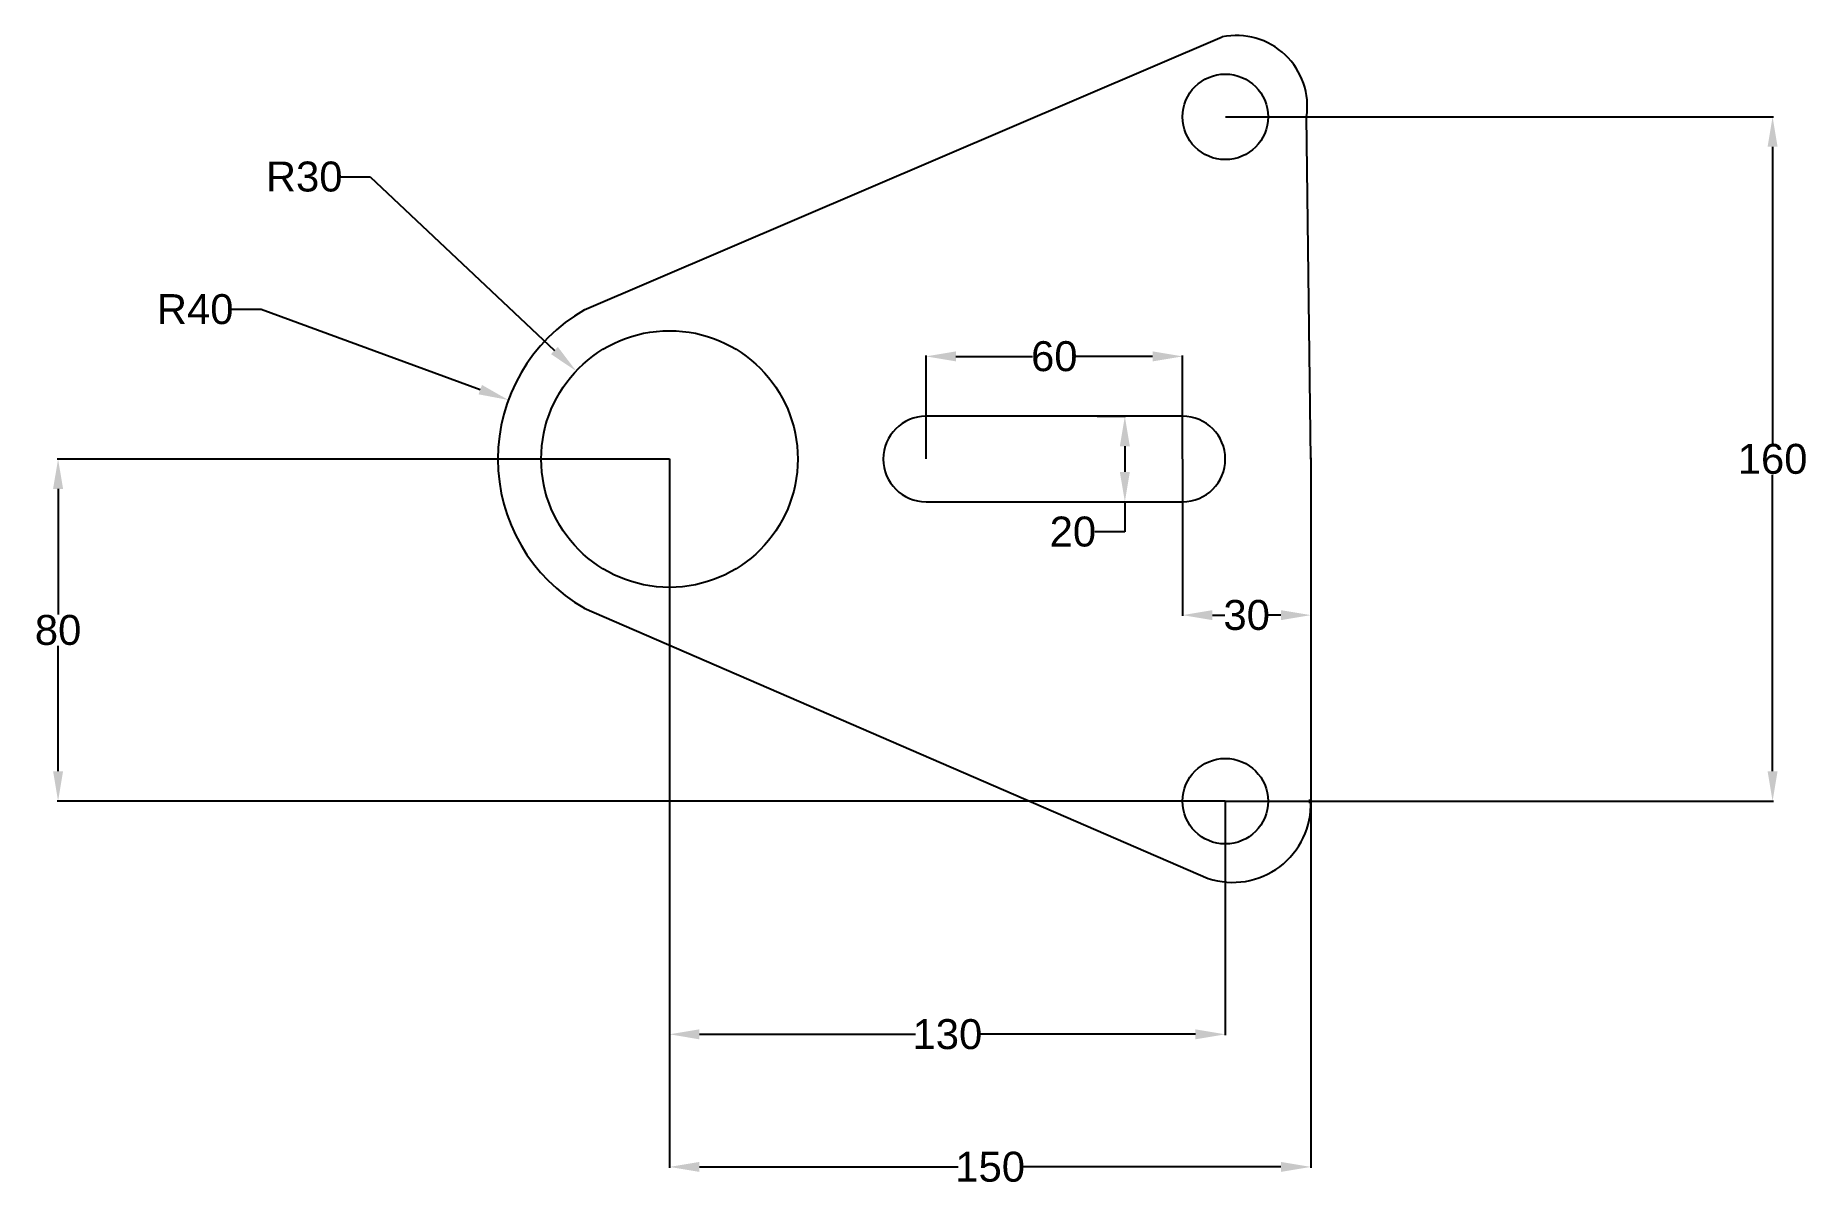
# Model space of a CAD drawing. Header units: inches. Extents: x 39 to 453, y 142 to 412.
import ezdxf

# ---------------------------------------------------------------- set-up
doc = ezdxf.new("R2010")
doc.units = ezdxf.units.IN
doc.header["$MEASUREMENT"] = 0
doc.styles.get("Standard").update_dxf_attribs({"font": 'arial.ttf'})
doc.dimstyles.get("Standard").update_dxf_attribs({"dimtxt": 7, "dimasz": 7, "dimexe": 0.18, "dimexo": 0.0625, "dimgap": 0.09, "dimtad": 0, "dimtih": 1, "dimtoh": 1, "dimdec": 0, "dimzin": 0, "dimdsep": 46, "dimtxsty": 'Standard', "dimcen": 0.09, "dimadec": 0, "dimazin": 0, "dimtfac": 1, "dimtdec": 0, "dimtofl": 0, "dimtmove": 0, "dimatfit": 3, "dimfxl": 1, "dimtolj": 1, "dimtzin": 0, "dimarcsym": 0})

# ---------------------------------------------------------------- blocks, each defined once
blk = doc.blocks.new('*D2')
at = {"color": 0, "lineweight": -2, "transparency": 16777216}
for p, q in [((187.5, 312.44), (187.5, 146.82)), ((337.5, 312.44), (337.5, 146.82)), ((194.5, 147), (255.02, 147)), ((330.5, 147), (269.98, 147))]:
    blk.add_line(p, q, dxfattribs=at)
at = {"color": 0, "transparency": 16777216}
for points in [[(194.5, 148.17), (194.5, 145.83), (187.5, 147)], [(330.5, 148.17), (330.5, 145.83), (337.5, 147)]]:
    blk.add_solid(points, dxfattribs=at)
at = {"layer": 'Defpoints', "color": 0, "transparency": 16777216}
for p in [(187.5, 312.5), (337.5, 312.5), (337.5, 147)]:
    blk.add_point(p, dxfattribs=at)
at = {"color": 0, "transparency": 16777216, "insert": (262.5, 147), "char_height": 7, "attachment_point": 5}
blk.add_mtext('\\A1;150', dxfattribs=at)
blk = doc.blocks.new('*D3')
at = {"color": 0, "lineweight": -2, "transparency": 16777216}
for p, q in [((187.44, 312.5), (44.32, 312.5)), ((44.5, 305.5), (44.5, 276.16)), ((44.5, 239.5), (44.5, 268.84)), ((317.44, 232.5), (44.32, 232.5))]:
    blk.add_line(p, q, dxfattribs=at)
at = {"color": 0, "transparency": 16777216}
for points in [[(43.33, 305.5), (45.67, 305.5), (44.5, 312.5)], [(43.33, 239.5), (45.67, 239.5), (44.5, 232.5)]]:
    blk.add_solid(points, dxfattribs=at)
at = {"layer": 'Defpoints', "color": 0, "transparency": 16777216}
for p in [(187.5, 312.5), (44.5, 232.5), (317.5, 232.5)]:
    blk.add_point(p, dxfattribs=at)
at = {"color": 0, "transparency": 16777216, "insert": (44.5, 272.5), "char_height": 7, "attachment_point": 5}
blk.add_mtext('\\A1;80', dxfattribs=at)
blk = doc.blocks.new('*D4')
at = {"color": 0, "lineweight": -2, "transparency": 16777216}
for p, q in [((247.5, 312.56), (247.5, 336.68)), ((254.5, 336.5), (272.39, 336.5)), ((300.5, 336.5), (282.61, 336.5)), ((307.5, 312.56), (307.5, 336.68))]:
    blk.add_line(p, q, dxfattribs=at)
at = {"color": 0, "transparency": 16777216}
for points in [[(254.5, 337.67), (254.5, 335.33), (247.5, 336.5)], [(300.5, 337.67), (300.5, 335.33), (307.5, 336.5)]]:
    blk.add_solid(points, dxfattribs=at)
at = {"layer": 'Defpoints', "color": 0, "transparency": 16777216}
for p in [(307.5, 336.5), (247.5, 312.5), (307.5, 312.5)]:
    blk.add_point(p, dxfattribs=at)
at = {"color": 0, "transparency": 16777216, "insert": (277.5, 336.5), "char_height": 7, "attachment_point": 5}
blk.add_mtext('\\A1;60', dxfattribs=at)
blk = doc.blocks.new('*D5')
at = {"color": 0, "lineweight": -2, "transparency": 16777216}
for p, q in [((317.56, 392.5), (445.68, 392.5)), ((445.5, 385.5), (445.5, 316.16)), ((445.5, 239.5), (445.5, 308.84)), ((317.56, 232.5), (445.68, 232.5))]:
    blk.add_line(p, q, dxfattribs=at)
at = {"color": 0, "transparency": 16777216}
for points in [[(444.33, 385.5), (446.67, 385.5), (445.5, 392.5)], [(444.33, 239.5), (446.67, 239.5), (445.5, 232.5)]]:
    blk.add_solid(points, dxfattribs=at)
at = {"layer": 'Defpoints', "color": 0, "transparency": 16777216}
for p in [(317.5, 392.5), (317.5, 232.5), (445.5, 232.5)]:
    blk.add_point(p, dxfattribs=at)
at = {"color": 0, "transparency": 16777216, "insert": (445.5, 312.5), "char_height": 7, "attachment_point": 5}
blk.add_mtext('\\A1;160', dxfattribs=at)
blk = doc.blocks.new('*D6')
at = {"color": 0, "lineweight": -2, "transparency": 16777216}
for p, q in [((110.5, 378.5), (117.5, 378.5)), ((117.5, 378.5), (160.58, 337.88)), ((187.41, 312.5), (187.59, 312.5)), ((187.5, 312.41), (187.5, 312.59))]:
    blk.add_line(p, q, dxfattribs=at)
at = {"color": 0, "transparency": 16777216}
blk.add_solid([(161.38, 338.73), (159.78, 337.03), (165.67, 333.08)], dxfattribs=at)
at = {"layer": 'Defpoints', "color": 0, "transparency": 16777216}
for p in [(165.67, 333.08), (187.5, 312.5)]:
    blk.add_point(p, dxfattribs=at)
at = {"color": 0, "transparency": 16777216, "insert": (102.06, 378.5), "char_height": 7, "attachment_point": 5}
blk.add_mtext('\\A1;R30', dxfattribs=at)
blk = doc.blocks.new('*D7')
at = {"color": 0, "lineweight": -2, "transparency": 16777216}
for p, q in [((85, 347.5), (92, 347.5)), ((92, 347.5), (143.24, 328.72)), ((187.41, 312.5), (187.59, 312.5)), ((187.5, 312.41), (187.5, 312.59))]:
    blk.add_line(p, q, dxfattribs=at)
at = {"color": 0, "transparency": 16777216}
blk.add_solid([(143.64, 329.82), (142.84, 327.63), (149.81, 326.31)], dxfattribs=at)
at = {"layer": 'Defpoints', "color": 0, "transparency": 16777216}
for p in [(149.81, 326.31), (187.5, 312.5)]:
    blk.add_point(p, dxfattribs=at)
at = {"color": 0, "transparency": 16777216, "insert": (76.56, 347.5), "char_height": 7, "attachment_point": 5}
blk.add_mtext('\\A1;R40', dxfattribs=at)
blk = doc.blocks.new('*D8')
at = {"color": 0, "lineweight": -2, "transparency": 16777216}
for p, q in [((187.5, 312.35), (187.5, 177.82)), ((317.5, 232.44), (317.5, 177.82)), ((194.5, 178), (245.02, 178)), ((310.5, 178), (259.98, 178))]:
    blk.add_line(p, q, dxfattribs=at)
at = {"color": 0, "transparency": 16777216}
for points in [[(194.5, 179.17), (194.5, 176.83), (187.5, 178)], [(310.5, 179.17), (310.5, 176.83), (317.5, 178)]]:
    blk.add_solid(points, dxfattribs=at)
at = {"layer": 'Defpoints', "color": 0, "transparency": 16777216}
for p in [(187.5, 312.41), (317.5, 232.5), (317.5, 178)]:
    blk.add_point(p, dxfattribs=at)
at = {"color": 0, "transparency": 16777216, "insert": (252.5, 178), "char_height": 7, "attachment_point": 5}
blk.add_mtext('\\A1;130', dxfattribs=at)
blk = doc.blocks.new('*D9')
at = {"color": 0, "lineweight": -2, "transparency": 16777216}
for p, q in [((287.56, 322.5), (294.18, 322.5)), ((294, 315.5), (294, 309.5)), ((287.56, 302.5), (294.18, 302.5)), ((294, 302.5), (294, 295.5)), ((294, 295.5), (287, 295.5))]:
    blk.add_line(p, q, dxfattribs=at)
at = {"color": 0, "transparency": 16777216}
for points in [[(292.83, 315.5), (295.17, 315.5), (294, 322.5)], [(292.83, 309.5), (295.17, 309.5), (294, 302.5)]]:
    blk.add_solid(points, dxfattribs=at)
at = {"layer": 'Defpoints', "color": 0, "transparency": 16777216}
for p in [(287.5, 322.5), (287.5, 302.5), (294, 302.5)]:
    blk.add_point(p, dxfattribs=at)
at = {"color": 0, "transparency": 16777216, "insert": (281.85, 295.5), "char_height": 7, "attachment_point": 5}
blk.add_mtext('\\A1;20', dxfattribs=at)
blk = doc.blocks.new('*D10')
at = {"color": 0, "lineweight": -2, "transparency": 16777216}
for p, q in [((307.5, 312.44), (307.5, 275.82)), ((337.5, 312.81), (337.5, 275.82)), ((314.5, 276), (317.41, 276)), ((330.5, 276), (327.59, 276))]:
    blk.add_line(p, q, dxfattribs=at)
at = {"color": 0, "transparency": 16777216}
for points in [[(314.5, 277.17), (314.5, 274.83), (307.5, 276)], [(330.5, 277.17), (330.5, 274.83), (337.5, 276)]]:
    blk.add_solid(points, dxfattribs=at)
at = {"layer": 'Defpoints', "color": 0, "transparency": 16777216}
for p in [(307.5, 312.5), (337.5, 312.87), (337.5, 276)]:
    blk.add_point(p, dxfattribs=at)
at = {"color": 0, "transparency": 16777216, "insert": (322.5, 276), "char_height": 7, "attachment_point": 5}
blk.add_mtext('\\A1;30', dxfattribs=at)

msp = doc.modelspace()

# ---------------------------------------------------------------- linework, layer by layer
for p, q in [((167.58, 347.35), (316.79, 411.2)), ((337.5, 312.5), (336.5, 392.5)), ((307.5, 322.5), (247.5, 322.5)), ((337.5, 312.5), (337.5, 232.5)), ((247.5, 302.5), (307.5, 302.5)), ((167.58, 277.65), (313.48, 214.46)), ((337.25, 232.5), (337.25, 232.5))]:
    msp.add_line(p, q)
for centre, radius in [((317.5, 392.5), 10), ((187.5, 312.5), 30), ((317.5, 232.5), 10)]:
    msp.add_circle(centre, radius)
for centre, radius, start, end in [((320.12, 394.97), 16.56, 351.4094, 101.6101), ((187.5, 312.5), 40.14, 119.7449, 240.2551), ((247.5, 312.5), 10, 90, 270), ((307.5, 312.5), 10, 270, 90), ((319.25, 231.79), 18.26, 251.5776, 2.2402), ((317.5, 232.5), 19.75, 358.5679, 1.0674)]:
    msp.add_arc(centre, radius, start, end)

# ---------------------------------------------------------------- dimensions: what is measured, and where the dimension line sits
for base, p1, p2, picture, middle in [((445.5, 232.5), (317.5, 392.5), (317.5, 232.5), '*D5', (445.5, 312.5)), ((294, 302.5), (287.5, 322.5), (287.5, 302.5), '*D9', (281.85, 295.5)), ((44.5, 232.5), (187.5, 312.5), (317.5, 232.5), '*D3', (44.5, 272.5))]:
    dim = msp.add_linear_dim(base=base, p1=p1, p2=p2, angle=90, dimstyle='Standard')
    dim.commit()
    dim.dimension.update_dxf_attribs({"geometry": picture, "text_midpoint": middle})
for mpoint, picture, middle in [((165.67, 333.08), '*D6', (102.06, 378.5)), ((149.81, 326.31), '*D7', (76.56, 347.5))]:
    dim = msp.add_radius_dim(center=(187.5, 312.5), mpoint=mpoint, dimstyle='Standard')
    dim.commit()
    dim.dimension.update_dxf_attribs({"geometry": picture, "text_midpoint": middle, "dimtype": 164})
for base, p1, p2, picture, middle in [((307.5, 336.5), (247.5, 312.5), (307.5, 312.5), '*D4', (277.5, 336.5)), ((337.5, 147), (187.5, 312.5), (337.5, 312.5), '*D2', (262.5, 147)), ((317.5, 178), (187.5, 312.41), (317.5, 232.5), '*D8', (252.5, 178)), ((337.5, 276), (307.5, 312.5), (337.5, 312.87), '*D10', (322.5, 276))]:
    dim = msp.add_linear_dim(base=base, p1=p1, p2=p2, dimstyle='Standard')
    dim.commit()
    dim.dimension.update_dxf_attribs({"geometry": picture, "text_midpoint": middle})

doc.saveas('drawing.dxf')
